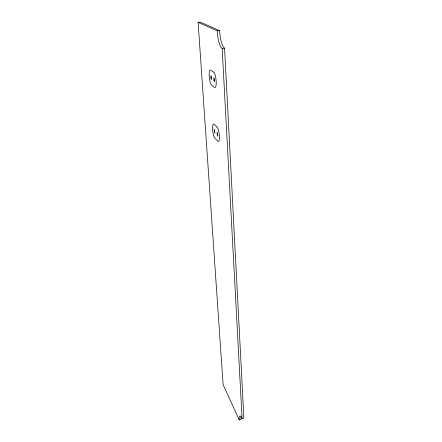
<?xml version="1.0" encoding="UTF-8"?>
<svg xmlns="http://www.w3.org/2000/svg" width="442" height="442" viewBox="0 0 442 442"><rect width="100%" height="100%" fill="white"/><g stroke="black" fill="none" stroke-linecap="round" stroke-linejoin="round"><path stroke-width="0.66" d="M210.795 78.996L211.436 76.311M213.817 81.162L214.492 78.449M214.155 132.379L214.79 130.141M217.116 135.285L217.784 133.031M239.205 419.9A11.68 2.21 76.7 0 1 242.1 418.596L243.89 418.16L224.575 48.161A16.094 4.111 85 0 1 219.591 30.586L200.287 22.1L198.11 22.304L223.122 384.7L239.205 419.9L240.962 419.469A11.674 2.243 76.7 0 1 241.034 416.751M198.11 22.304L217.193 30.818A16.105 4.055 84.9 0 0 222.16 48.416L224.575 48.161M217.193 30.818L219.591 30.586M213.619 77.836L214.69 81.787M210.591 75.72L211.641 79.599M216.928 132.208L217.972 136.119M213.961 129.34L214.983 133.191M222.16 48.416L242.1 418.596M213.69 72.118L210.641 70.079A7.713 1.818 83.6 0 0 209.188 76.256A7.713 1.818 83.6 0 0 211.585 85.157L214.613 87.417A7.829 1.878 83.6 0 0 216.182 81.201A7.829 1.878 83.6 0 0 213.69 72.118M217.016 127.042L214.033 124.241A7.293 1.718 82.4 0 0 212.58 129.395A7.293 1.718 82.4 0 0 214.906 138.219L217.878 141.208A7.398 1.768 82.4 0 0 219.431 136.059A7.398 1.768 82.4 0 0 217.016 127.042"/></g></svg>
